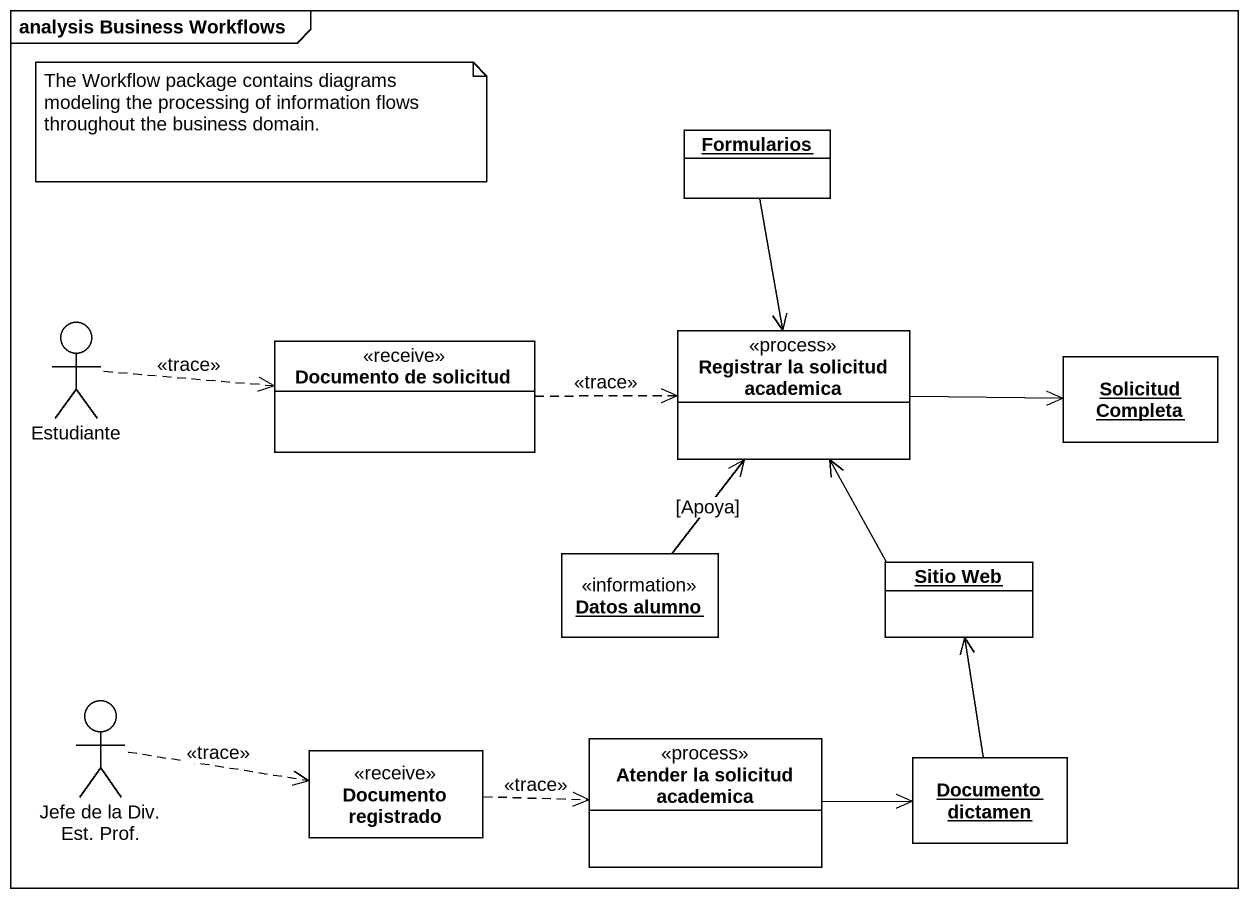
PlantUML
@startuml
mainframe analysis Business Workflows
allowmixing
hide circle
hide empty members
object Formularios
actor Estudiante
class "Documento de solicitud" as Documento_de_solicitud <<receive>>
class "Registrar la solicitud academica" as Registrar_la_solicitud <<process>>
object "Solicitud Completa" as Solicitud_Completa
object "Datos alumno" as Datos_alumno <<information>>
object "Sitio Web" as Sitio_Web
actor "Jefe de la Div. Est. Prof." as Jefe_de_la_Div_Est_Prof
class "Documento registrado" as Documento_registrado <<receive>>
class "Atender la solicitud academica" as Atender_la_solicitud <<process>>
object "Documento dictamen" as Documento_dictamen
Formularios --> Registrar_la_solicitud
Estudiante .right.> Documento_de_solicitud : <<trace>>
Documento_de_solicitud .right.> Registrar_la_solicitud : <<trace>>
Registrar_la_solicitud -right-> Solicitud_Completa
Datos_alumno -up-> Registrar_la_solicitud : [Apoya]
Sitio_Web -up-> Registrar_la_solicitud
Jefe_de_la_Div_Est_Prof .right.> Documento_registrado : <<trace>>
Documento_registrado .right.> Atender_la_solicitud : <<trace>>
Atender_la_solicitud -right-> Documento_dictamen
Documento_dictamen -up-> Sitio_Web
note as N1
  The Workflow package contains diagrams modeling the processing of information flows throughout the business domain.
end note
@enduml
